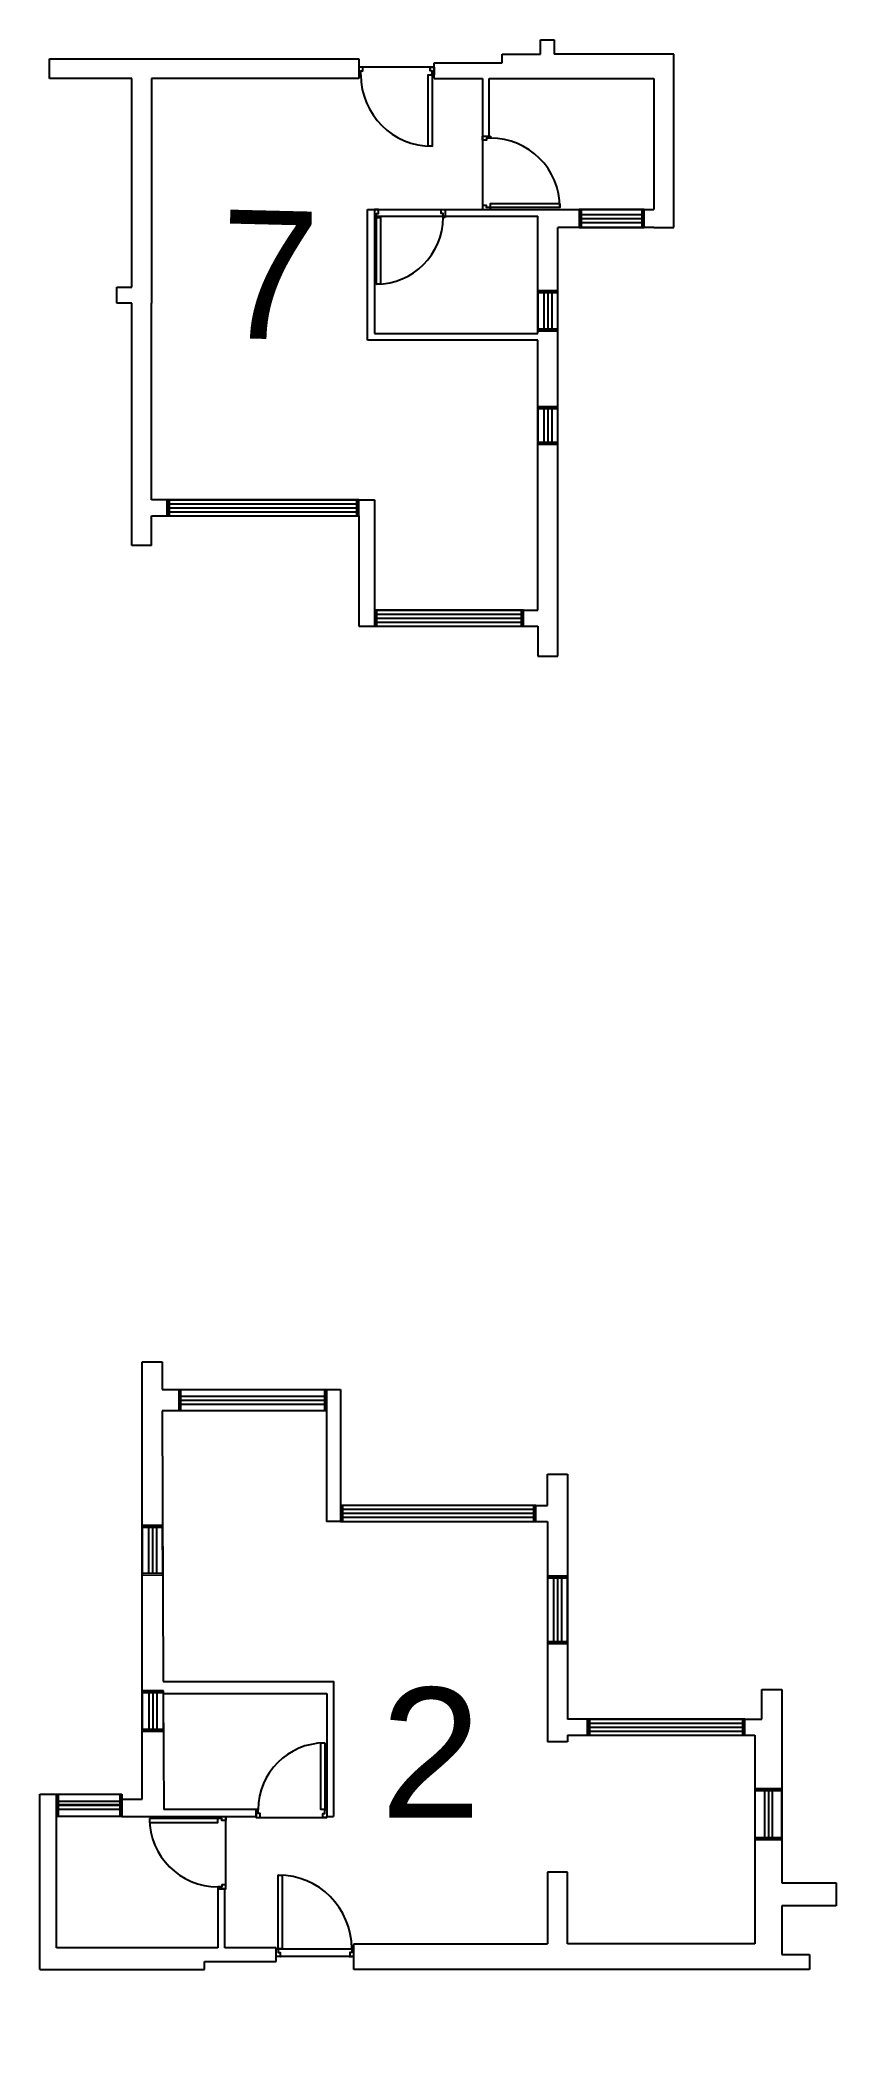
# Model space of a CAD drawing. Header units: millimetres. Extents: x 18585 to 28575, y 8311 to 33352.
import ezdxf

# ---------------------------------------------------------------- set-up
doc = ezdxf.new("R2010")
doc.units = ezdxf.units.MM
for name, color, linetype in [('Door', 1, 'Continuous'), ('Wall', 3, 'Continuous'), ('Window', 4, 'Continuous')]:
    doc.layers.add(name, color=color, linetype=linetype)
doc.styles.get("Standard").update_dxf_attribs({"font": 'Arial.ttf'})

msp = doc.modelspace()

# ---------------------------------------------------------------- linework, layer by layer
at = {"layer": 'Door'}
for p, q in [((23531, 33013), (22587, 33013)), ((24139, 32147), (24139, 31227)), ((22782, 31227), (23668, 31227)), ((20919, 10168), (20919, 11078)), ((21298, 11063), (22184, 11063)), ((21550, 9419), (22523, 9419)), ((22523, 9319), (21550, 9319))]:
    msp.add_line(p, q, dxfattribs=at)
for points in [[(22587, 32913), (22612, 32913), (22612, 32963), (22637, 32963), (22637, 33013), (22587, 33013)], [(23456, 32019), (23456, 32913), (23506, 32913), (23506, 32019)], [(23531, 32913), (23506, 32913), (23506, 32963), (23481, 32963), (23481, 33013), (23531, 33013)], [(24239, 32147), (24239, 32122), (24189, 32122), (24189, 32097), (24139, 32097), (24139, 32147)], [(25109, 31302), (25109, 31252), (24239, 31252), (24239, 31302)], [(22782, 31127), (22807, 31127), (22807, 31177), (22832, 31177), (22832, 31227), (22782, 31227)], [(22857, 31127), (22857, 30291), (22807, 30291), (22807, 31127)], [(23668, 31127), (23643, 31127), (23643, 31177), (23618, 31177), (23618, 31227), (23668, 31227)], [(24239, 31227), (24239, 31252), (24189, 31252), (24189, 31277), (24139, 31277), (24139, 31227)], [(22159, 11998), (22159, 11163), (22109, 11163), (22109, 11998)], [(19959, 11053), (19959, 11003), (20819, 11003), (20819, 11053)], [(20819, 11078), (20919, 11078), (20919, 11028), (20869, 11028), (20869, 11053), (20819, 11053)], [(21348, 11063), (21348, 11113), (21323, 11113), (21323, 11163), (21298, 11163), (21298, 11063)], [(22134, 11063), (22134, 11113), (22159, 11113), (22159, 11163), (22184, 11163), (22184, 11063)], [(21575, 9419), (21575, 10342), (21625, 10342), (21625, 9419)], [(20819, 10168), (20919, 10168), (20919, 10218), (20869, 10218), (20869, 10193), (20819, 10193)], [(21550, 9419), (21575, 9419), (21575, 9369), (21600, 9369), (21600, 9318), (21550, 9319)], [(22523, 9419), (22498, 9419), (22498, 9369), (22473, 9369), (22473, 9318), (22523, 9319)]]:
    msp.add_lwpolyline(points, close=True, dxfattribs=at)
for centre, radius, start, end in [((23506, 32913), 894, 180, 270), ((24239, 31252), 870, 0, 90), ((22807, 31127), 836, 270, 0), ((22159, 11163), 835, 90, 180), ((20819, 11053), 860, 180, 270), ((21575, 9419), 923, 0, 90)]:
    msp.add_arc(centre, radius, start, end, dxfattribs=at)
at = {"layer": 'Wall'}
for p, q in [((24868, 33172), (24868, 33352)), ((24868, 33352), (25038, 33352)), ((25038, 33352), (25038, 33172)), ((18707, 32867), (18707, 33117)), ((18707, 33117), (19737, 33117)), ((19737, 33117), (19987, 33117)), ((19987, 33117), (22587, 33117)), ((22587, 33117), (22587, 32867)), ((23531, 32867), (23531, 33067)), ((23531, 33067), (24384, 33067)), ((24384, 33067), (24384, 33172)), ((24384, 33172), (24868, 33172)), ((26539, 33172), (25038, 33172)), ((26539, 31002), (26539, 33172)), ((19737, 32867), (18707, 32867)), ((19737, 30252), (19737, 32867)), ((22587, 32867), (19987, 32867)), ((19987, 32867), (19987, 30052)), ((23531, 32867), (24139, 32867)), ((24139, 32867), (24139, 32147)), ((24224, 32147), (24224, 32867)), ((24224, 32867), (26289, 32867)), ((26289, 32867), (26289, 31227)), ((24139, 32147), (24224, 32147)), ((22697, 31142), (22697, 31227)), ((22697, 31227), (22782, 31227)), ((22697, 29672), (22697, 31142)), ((22782, 31227), (22782, 31142)), ((22782, 31227), (26289, 31227)), ((22782, 31142), (22782, 29672)), ((22782, 31142), (24832, 31142)), ((24832, 29672), (24832, 31142)), ((25082, 29672), (25082, 31002)), ((26289, 31002), (25082, 31002)), ((26289, 31002), (26539, 31002)), ((19552, 30052), (19552, 30252)), ((19552, 30252), (19737, 30252)), ((19737, 30052), (19552, 30052)), ((19737, 27587), (19737, 30052)), ((19987, 27587), (19987, 30052)), ((22697, 29587), (22697, 29672)), ((22782, 29587), (22697, 29587)), ((22782, 29672), (24832, 29672)), ((24832, 29587), (22782, 29587)), ((24832, 26202), (24832, 29587)), ((25082, 25627), (25082, 29672)), ((19737, 27387), (19737, 27587)), ((20182, 27587), (19987, 27587)), ((20182, 27387), (20182, 27587)), ((20182, 27587), (22782, 27587)), ((22782, 27587), (22782, 26202)), ((19737, 27012), (19737, 27387)), ((19987, 27012), (19987, 27387)), ((19987, 27387), (22587, 27387)), ((22587, 27387), (22587, 26002)), ((19987, 27012), (19737, 27012)), ((22782, 26202), (24832, 26202)), ((22587, 26002), (24832, 26002)), ((24832, 26002), (24832, 25627)), ((24832, 25627), (25082, 25627)), ((19870, 11293), (19870, 16779)), ((19870, 16779), (20120, 16779)), ((20120, 16779), (20120, 16432)), ((20120, 16432), (20326, 16432)), ((20326, 16432), (20326, 16162)), ((20326, 16432), (22180, 16432)), ((22180, 16432), (22180, 16162)), ((22180, 16432), (22355, 16432)), ((22355, 16432), (22355, 14777)), ((20326, 16162), (20120, 16162)), ((20120, 16162), (20132, 12770)), ((22180, 16162), (20326, 16162)), ((22180, 16162), (22180, 14777)), ((24955, 14977), (24955, 15370)), ((24955, 15370), (25205, 15370)), ((25205, 15370), (25205, 12295)), ((22355, 14777), (22180, 14777)), ((24808, 14977), (22355, 14977)), ((22355, 14777), (24955, 14777)), ((24808, 14777), (24808, 14977)), ((24808, 14977), (24955, 14977)), ((24955, 14777), (24955, 12012)), ((20133, 12620), (20138, 11163)), ((22117, 12620), (22184, 12620)), ((22184, 12620), (22184, 11078)), ((27645, 12295), (27645, 12668)), ((27645, 12668), (27895, 12668)), ((27895, 12668), (27895, 12095)), ((25455, 12295), (25205, 12295)), ((25455, 12095), (25455, 12295)), ((25455, 12295), (27645, 12295)), ((25205, 12095), (25455, 12095)), ((25205, 12095), (25205, 12012)), ((25205, 12095), (27555, 12095)), ((27555, 12095), (27555, 9480)), ((27895, 12095), (27895, 10244)), ((25205, 12012), (24955, 12012)), ((18585, 9158), (18585, 11355)), ((18585, 11355), (18792, 11355)), ((18792, 11355), (18792, 11228)), ((19613, 11228), (19613, 11293)), ((19613, 11293), (19870, 11293)), ((18792, 11078), (18792, 11228)), ((18792, 11228), (19613, 11228)), ((18792, 9428), (18792, 11078)), ((19613, 11078), (18792, 11078)), ((19613, 11228), (19613, 11078)), ((19613, 11078), (21298, 11078)), ((21298, 11163), (20138, 11163)), ((21298, 11078), (21298, 11163)), ((22184, 11078), (22267, 11078)), ((22267, 11215), (22267, 11130)), ((22267, 11130), (22267, 11078)), ((25205, 10380), (24955, 10380)), ((24955, 10380), (24955, 9480)), ((25205, 9480), (25205, 10380)), ((20904, 10168), (20819, 10168)), ((20819, 10168), (20819, 9428)), ((20904, 9428), (20904, 10168)), ((27895, 10244), (28575, 10244)), ((28575, 10244), (28575, 9957)), ((28575, 9957), (27895, 9957)), ((27895, 9957), (27895, 9480)), ((20819, 9428), (18792, 9428)), ((21550, 9428), (20904, 9428)), ((21550, 9258), (21550, 9428)), ((22523, 9158), (22523, 9480)), ((22523, 9480), (24955, 9480)), ((27555, 9480), (25205, 9480)), ((27895, 9480), (27895, 9346)), ((27895, 9346), (28241, 9346)), ((28241, 9346), (28241, 9158)), ((18585, 9158), (20650, 9158)), ((20650, 9158), (20650, 9258)), ((20650, 9258), (21550, 9258)), ((28241, 9158), (22523, 9158))]:
    msp.add_line(p, q, dxfattribs=at)
for points in [[(20132, 12770), (22182, 12770), (22267, 12770), (22267, 12685), (22267, 11215)], [(20132, 12620), (22117, 12620)]]:
    msp.add_lwpolyline(points, dxfattribs=at)
at = {"layer": 'Window'}
for p, q in [((25351, 31227), (25351, 31002)), ((26165, 31227), (25351, 31227)), ((25376, 31227), (25376, 31002)), ((25376, 31165), (26140, 31165)), ((25376, 31115), (26140, 31115)), ((25376, 31065), (26140, 31065)), ((26140, 31002), (26140, 31227)), ((26165, 31002), (26165, 31227)), ((25351, 31002), (26165, 31002)), ((25082, 30208), (24832, 30208)), ((24832, 30208), (24832, 29703)), ((25082, 30183), (24832, 30183)), ((24907, 30183), (24907, 29728)), ((24957, 30183), (24957, 29728)), ((25007, 30183), (25007, 29728)), ((25082, 29703), (25082, 30208)), ((24832, 29728), (25082, 29728)), ((24832, 29703), (25082, 29703)), ((25082, 28752), (24832, 28752)), ((24832, 28752), (24832, 28284)), ((25082, 28727), (24832, 28727)), ((24907, 28727), (24907, 28309)), ((24957, 28727), (24957, 28309)), ((25007, 28727), (25007, 28309)), ((25082, 28284), (25082, 28752)), ((24832, 28309), (25082, 28309)), ((24832, 28284), (25082, 28284)), ((20182, 27587), (20182, 27387)), ((22587, 27587), (20182, 27587)), ((20207, 27587), (20207, 27387)), ((22562, 27387), (22562, 27587)), ((22587, 27387), (22587, 27587)), ((20182, 27387), (22587, 27387)), ((20207, 27537), (22562, 27537)), ((20207, 27487), (22562, 27487)), ((20207, 27437), (22562, 27437)), ((22782, 26202), (22782, 26002)), ((24654, 26202), (22782, 26202)), ((22807, 26202), (22807, 26002)), ((22807, 26152), (24629, 26152)), ((22807, 26102), (24629, 26102)), ((22807, 26052), (24629, 26052)), ((24629, 26002), (24629, 26202)), ((24654, 26002), (24654, 26202)), ((22782, 26002), (24654, 26002)), ((20326, 16432), (22180, 16432)), ((20326, 16432), (20326, 16162)), ((20351, 16432), (20351, 16162)), ((20351, 16347), (22155, 16347)), ((20351, 16297), (22155, 16297)), ((22155, 16432), (22155, 16162)), ((22180, 16432), (22180, 16162)), ((22180, 16162), (20326, 16162)), ((20351, 16247), (22155, 16247)), ((22355, 14977), (22355, 14777)), ((24808, 14977), (22355, 14977)), ((22355, 14777), (24808, 14777)), ((22380, 14977), (22380, 14777)), ((24783, 14927), (22380, 14927)), ((24783, 14877), (22380, 14877)), ((24783, 14827), (22380, 14827)), ((24783, 14777), (24783, 14977)), ((24808, 14777), (24808, 14977)), ((20125, 14727), (19870, 14727)), ((19870, 14727), (19870, 14104)), ((20125, 14702), (19870, 14702)), ((19947, 14702), (19948, 14130)), ((19997, 14702), (19998, 14130)), ((20047, 14702), (20048, 14130)), ((20127, 14105), (20125, 14727)), ((19869, 14129), (20127, 14130)), ((19870, 14104), (20127, 14105)), ((25205, 14088), (24955, 14088)), ((24955, 14088), (24955, 13246)), ((25205, 14063), (24955, 14063)), ((25030, 14063), (25030, 13271)), ((25080, 14063), (25080, 13271)), ((25130, 14063), (25130, 13271)), ((25205, 13246), (25205, 14088)), ((24955, 13271), (25205, 13271)), ((24955, 13246), (25205, 13246)), ((20135, 12652), (19870, 12652)), ((19870, 12652), (19870, 12147)), ((20135, 12627), (19870, 12627)), ((19952, 12627), (19952, 12172)), ((20002, 12627), (20002, 12172)), ((20052, 12627), (20052, 12172)), ((20135, 12147), (20135, 12652)), ((25455, 12295), (25455, 12095)), ((27430, 12295), (25455, 12295)), ((25480, 12295), (25480, 12095)), ((27405, 12095), (27405, 12295)), ((27430, 12095), (27430, 12295)), ((19870, 12172), (20135, 12172)), ((19870, 12147), (20135, 12147)), ((25455, 12095), (27430, 12095)), ((25480, 12245), (27405, 12245)), ((25480, 12195), (27405, 12195)), ((25480, 12145), (27405, 12145)), ((18792, 11355), (19613, 11355)), ((18792, 11078), (18792, 11355)), ((18817, 11078), (18817, 11355)), ((19588, 11355), (19588, 11078)), ((19613, 11355), (19613, 11078)), ((27895, 11423), (27555, 11423)), ((27555, 11423), (27555, 10788)), ((27895, 11398), (27555, 11398)), ((27675, 11398), (27675, 10813)), ((27725, 11398), (27725, 10813)), ((27775, 11398), (27775, 10813)), ((27895, 10788), (27895, 11423)), ((19613, 11078), (18792, 11078)), ((18817, 11267), (19588, 11267)), ((18817, 11217), (19588, 11217)), ((18817, 11167), (19588, 11167)), ((27555, 10813), (27895, 10813)), ((27555, 10788), (27895, 10788))]:
    msp.add_line(p, q, dxfattribs=at)

# ---------------------------------------------------------------- texts
at = {"layer": 'Door', "char_height": 2.5, "attachment_point": 1}
for s, width, insert in [('{\\fArial Unicode MS|b0|i0|c134|p0;凱樂苑平面圖2}', 5295.33, (23411, 8313)), ('Hoi Lok Court Floor Plan 2', 4717.61, (24635, 8425))]:
    msp.add_mtext_dynamic_manual_height_columns(s, width=width, gutter_width=12.5, heights=[0], dxfattribs=dict(at, insert=insert))
at = {"layer": 'Window'}
for s, height, rotation, p in [('7', 1610, 358.6007, (20820, 29618)), ('2', 1630, 359.9115, (22856, 11062))]:
    msp.add_text(s, height=height, rotation=rotation, dxfattribs=at).set_placement(p)

doc.saveas('drawing.dxf')
